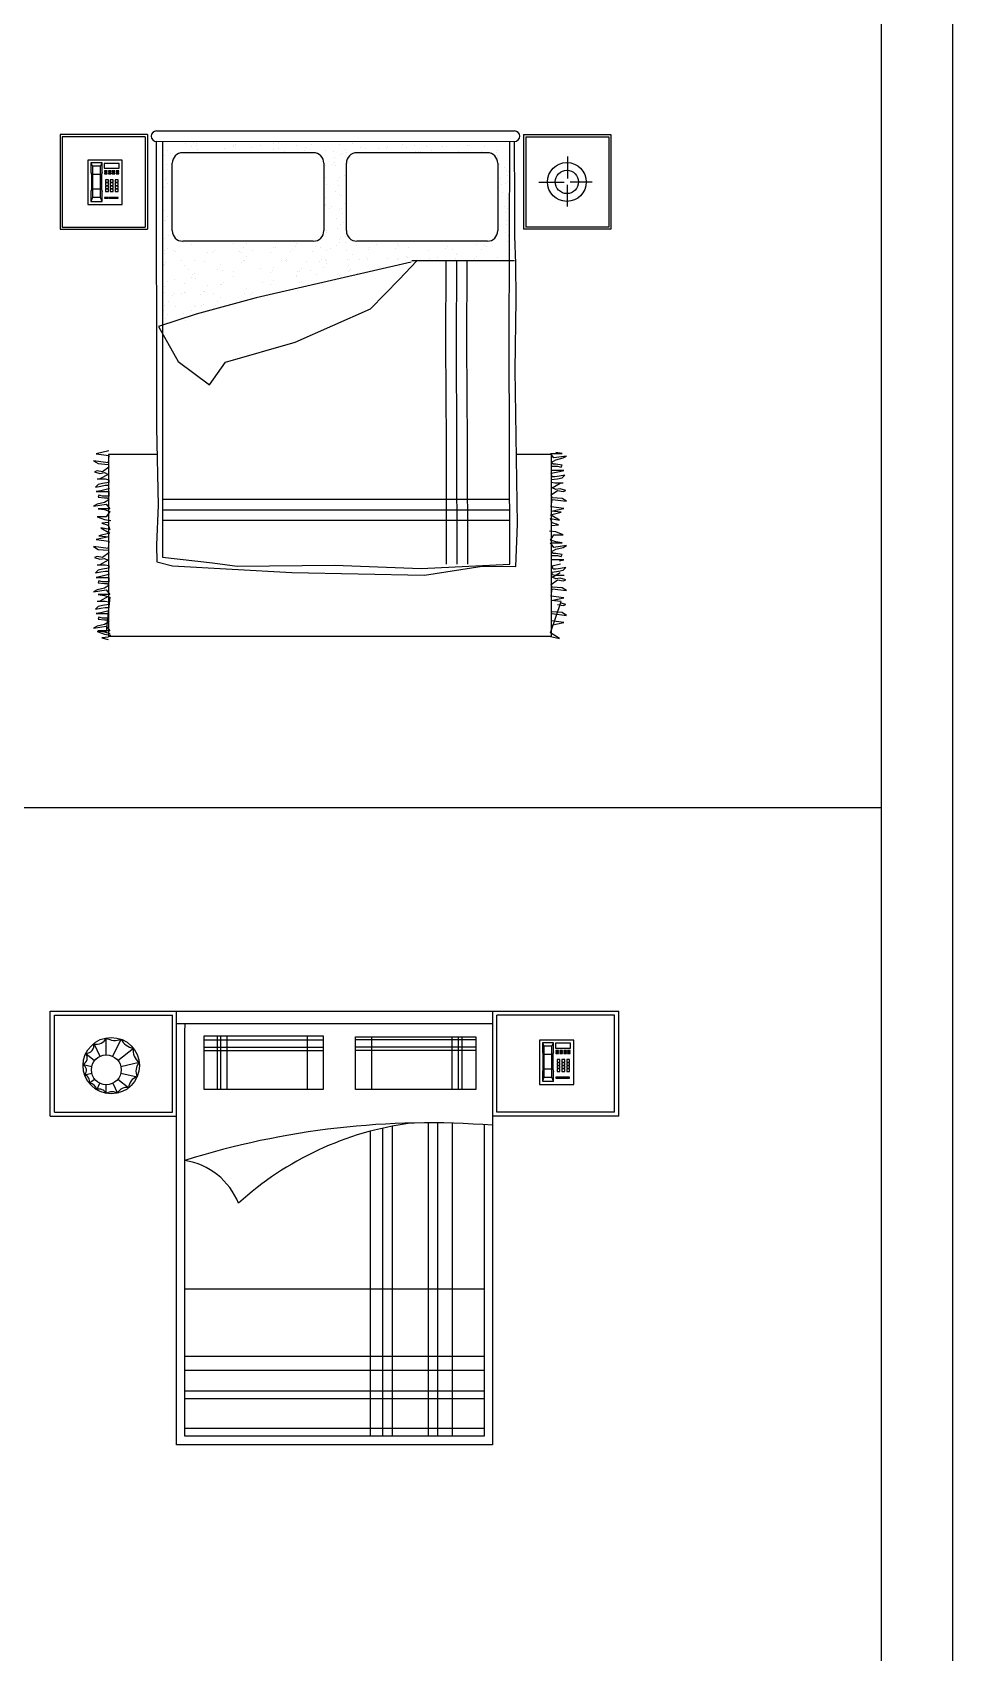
# Model space of a CAD drawing. Header units: inches. Extents: x 11.4 to 53.9, y 13.7 to 38.5.
# Drawn here: x 28.04 to 32.41, y 18.41 to 26.1 of the extents above; entities that cross this region are included whole.
import ezdxf

# ---------------------------------------------------------------- set-up
doc = ezdxf.new("R2010")
doc.units = ezdxf.units.IN
doc.header["$MEASUREMENT"] = 0
for name, color, linetype in [('02', 2, 'Continuous'), ('1', 1, 'Continuous'), ('4', 4, 'Continuous'), ('kadrbm', 4, 'Continuous')]:
    doc.layers.add(name, color=color, linetype=linetype)

# ---------------------------------------------------------------- blocks, each defined once
blk = doc.blocks.new('kadrbm')
at = {"layer": 'kadrbm', "color": 4}
blk.add_lwpolyline([(0, 0), (0, 24.7972), (21, 24.7972), (21, 0), (0, 0)], close=True, dxfattribs=at)
blk.add_lwpolyline([(20.6631, 0.3257), (20.6631, 24.4603), (0.3369, 24.4603), (0.3369, 0.3257), (20.6631, 0.3257)], dxfattribs=at)

msp = doc.modelspace()

# ---------------------------------------------------------------- linework, layer by layer
at = {"layer": '02'}
for p, q in [((29.7831, 24.9283), (29.8667, 25.0172)), ((30.3312, 25.0172), (29.8438, 25.0172)), ((30.0051, 24.6245), (30.0066, 25.0172)), ((30.0551, 24.6244), (30.0566, 25.0172)), ((30.1051, 24.6242), (30.1066, 25.0172)), ((29.8412, 25.0115), (29.1046, 24.8419)), ((29.6474, 24.7898), (29.7831, 24.9283)), ((29.1046, 24.8419), (28.8189, 24.7632)), ((29.2893, 24.631), (29.6474, 24.7898)), ((28.8189, 24.7632), (28.641, 24.7046)), ((28.641, 24.7046), (28.7339, 24.5389)), ((28.9585, 24.5351), (29.2893, 24.631)), ((30.008, 24.1498), (30.0051, 24.6245)), ((30.058, 24.15), (30.0551, 24.6244)), ((30.108, 24.1502), (30.1051, 24.6242)), ((28.7339, 24.5389), (28.8823, 24.4279)), ((28.8823, 24.4279), (28.9585, 24.5351)), ((28.4053, 24.1139), (28.3452, 24.101)), ((28.3452, 24.101), (28.4053, 24.0924)), ((28.4038, 24.0977), (28.4038, 23.2323)), ((28.6344, 24.0977), (28.4038, 24.0977)), ((30.0088, 23.5765), (30.008, 24.1498)), ((30.0588, 23.5766), (30.058, 24.15)), ((30.1088, 23.5767), (30.108, 24.1502)), ((30.5057, 24.0978), (30.3397, 24.0978)), ((30.5013, 24.1021), (30.5571, 24.1021)), ((30.5185, 24.0806), (30.5013, 24.1021)), ((30.5057, 24.0978), (30.5057, 23.2323)), ((30.5571, 24.1021), (30.5271, 24.1064)), ((28.3323, 24.0667), (28.3538, 24.0538)), ((28.401, 24.0581), (28.3323, 24.0667)), ((28.3495, 24.0195), (28.3366, 24.0152)), ((28.3753, 24.0152), (28.3495, 24.0195)), ((28.3538, 24.0538), (28.401, 24.0495)), ((28.4053, 24.0367), (28.3753, 24.0152)), ((28.4053, 24.0924), (28.401, 24.0581)), ((28.401, 24.0495), (28.4053, 24.0367)), ((30.5056, 24.0592), (30.5271, 24.0721)), ((30.5142, 24.0506), (30.5056, 24.0592)), ((30.5056, 24.042), (30.5356, 24.042)), ((30.5657, 24.0206), (30.5056, 24.0206)), ((30.5056, 24.0077), (30.5442, 24.0163)), ((30.5271, 24.0506), (30.5142, 24.0506)), ((30.5786, 24.0892), (30.5185, 24.0806)), ((30.5271, 24.0721), (30.5614, 24.0806)), ((30.5571, 24.0463), (30.5271, 24.0506)), ((30.5356, 24.042), (30.5528, 24.0377)), ((30.5442, 24.0163), (30.5657, 24.0206)), ((30.5528, 24.0377), (30.5571, 24.0463)), ((30.5614, 24.0806), (30.5786, 24.0892)), ((28.3366, 24.0152), (28.3624, 24.0067)), ((28.3538, 23.9552), (28.3409, 23.9423)), ((28.3409, 23.9423), (28.3667, 23.9466)), ((28.3495, 23.9809), (28.3881, 23.9809)), ((28.3753, 23.9595), (28.3538, 23.9552)), ((28.3624, 24.0067), (28.3838, 24.0109)), ((28.401, 24.0024), (28.3624, 23.9809)), ((28.3667, 23.9466), (28.3881, 23.9509)), ((28.4053, 23.9638), (28.3753, 23.9595)), ((28.3838, 24.0109), (28.401, 24.0024)), ((28.3881, 23.9809), (28.4053, 23.9766)), ((28.3881, 23.9509), (28.401, 23.9509)), ((28.401, 23.9509), (28.4053, 23.9338)), ((28.4053, 23.9766), (28.4053, 23.9638)), ((30.5099, 23.9906), (30.5056, 24.0077)), ((30.5056, 23.9777), (30.5356, 23.982)), ((30.5228, 23.9606), (30.5056, 23.9649)), ((30.5228, 23.9906), (30.5099, 23.9906)), ((30.5099, 23.9391), (30.5485, 23.9606)), ((30.5271, 23.9305), (30.5099, 23.9391)), ((30.5442, 23.9949), (30.5228, 23.9906)), ((30.5614, 23.9606), (30.5228, 23.9606)), ((30.5356, 23.982), (30.5571, 23.9863)), ((30.57, 23.9992), (30.5442, 23.9949)), ((30.5571, 23.9863), (30.57, 23.9992)), ((28.3667, 23.9252), (28.3452, 23.9209)), ((28.3452, 23.9209), (28.4053, 23.9209)), ((28.3838, 23.8694), (28.3495, 23.8609)), ((28.3581, 23.9037), (28.3538, 23.8952)), ((28.3538, 23.8952), (28.3838, 23.8909)), ((28.3753, 23.8995), (28.3581, 23.9037)), ((28.4053, 23.9338), (28.3667, 23.9252)), ((28.4053, 23.8995), (28.3753, 23.8995)), ((28.3838, 23.8909), (28.3967, 23.8909)), ((28.4053, 23.8823), (28.3838, 23.8694)), ((28.3967, 23.8909), (28.4053, 23.8823)), ((28.4053, 23.9209), (28.4053, 23.8995)), ((30.3084, 23.8831), (28.6602, 23.8831)), ((30.5056, 23.9048), (30.5356, 23.9263)), ((30.5099, 23.892), (30.5056, 23.9048)), ((30.5056, 23.8491), (30.5099, 23.8834)), ((30.5571, 23.8877), (30.5099, 23.892)), ((30.5099, 23.8834), (30.5786, 23.8748)), ((30.5485, 23.9348), (30.5271, 23.9305)), ((30.5356, 23.9263), (30.5614, 23.922)), ((30.5743, 23.9263), (30.5485, 23.9348)), ((30.5786, 23.8748), (30.5571, 23.8877)), ((30.5614, 23.922), (30.5743, 23.9263)), ((28.3323, 23.8523), (28.3924, 23.8609)), ((28.3495, 23.8609), (28.3323, 23.8523)), ((28.3924, 23.8008), (28.3495, 23.8008)), ((28.3495, 23.8008), (28.3838, 23.788)), ((28.4096, 23.8394), (28.3538, 23.8394)), ((28.3538, 23.8394), (28.3838, 23.8351)), ((28.3838, 23.8351), (28.4096, 23.8266)), ((28.3838, 23.788), (28.4139, 23.7837)), ((28.3924, 23.8609), (28.4096, 23.8394)), ((28.4096, 23.8266), (28.3924, 23.8008)), ((30.3084, 23.8331), (28.6602, 23.8331)), ((30.5013, 23.8105), (30.5528, 23.8233)), ((30.5442, 23.7847), (30.5013, 23.8105)), ((30.5013, 23.7933), (30.5442, 23.7847)), ((30.5099, 23.7719), (30.5013, 23.7933)), ((30.5657, 23.8405), (30.5056, 23.8491)), ((30.5056, 23.8276), (30.5657, 23.8405)), ((30.5528, 23.8233), (30.5056, 23.8276)), ((28.4096, 23.7236), (28.3581, 23.7108)), ((28.3581, 23.7108), (28.4053, 23.7065)), ((28.3667, 23.7494), (28.4096, 23.7236)), ((28.4096, 23.7408), (28.3667, 23.7494)), ((28.4038, 23.7735), (28.371, 23.7708)), ((28.371, 23.7708), (28.401, 23.7622)), ((28.401, 23.7622), (28.4096, 23.7408)), ((30.3085, 23.7831), (28.6602, 23.7831)), ((30.5271, 23.729), (30.497, 23.7333)), ((30.5013, 23.6904), (30.5185, 23.7161)), ((30.5071, 23.7606), (30.5399, 23.7633)), ((30.5399, 23.7633), (30.5099, 23.7719)), ((30.5185, 23.7161), (30.5614, 23.7161)), ((30.5614, 23.7161), (30.5271, 23.729)), ((28.3323, 23.6593), (28.3538, 23.6465)), ((28.401, 23.6507), (28.3323, 23.6593)), ((28.4053, 23.7065), (28.3452, 23.6936)), ((28.3452, 23.6936), (28.4053, 23.685)), ((28.3538, 23.6465), (28.401, 23.6422)), ((28.4053, 23.685), (28.401, 23.6507)), ((28.401, 23.6422), (28.4053, 23.6293)), ((30.5271, 23.6818), (30.5013, 23.6904)), ((30.5013, 23.6775), (30.5571, 23.6775)), ((30.5185, 23.6561), (30.5013, 23.6775)), ((30.5056, 23.6347), (30.5271, 23.6475)), ((30.5142, 23.6261), (30.5056, 23.6347)), ((30.5786, 23.6647), (30.5185, 23.6561)), ((30.5571, 23.6775), (30.5271, 23.6818)), ((30.5271, 23.6475), (30.5614, 23.6561)), ((30.5614, 23.6561), (30.5786, 23.6647)), ((28.3495, 23.6121), (28.3366, 23.6079)), ((28.3366, 23.6079), (28.3624, 23.5993)), ((28.3753, 23.6079), (28.3495, 23.6121)), ((28.3495, 23.5736), (28.3881, 23.5736)), ((28.3624, 23.5993), (28.3838, 23.6036)), ((28.401, 23.595), (28.3624, 23.5736)), ((28.4053, 23.6293), (28.3753, 23.6079)), ((28.4053, 23.5564), (28.3753, 23.5521)), ((28.3838, 23.6036), (28.401, 23.595)), ((28.3881, 23.5736), (28.4053, 23.5693)), ((28.4053, 23.5693), (28.4053, 23.5564)), ((30.5056, 23.6175), (30.5356, 23.6175)), ((30.5657, 23.5961), (30.5056, 23.5961)), ((30.5104, 23.5689), (30.549, 23.5775)), ((30.5147, 23.5517), (30.5104, 23.5689)), ((30.5271, 23.6261), (30.5142, 23.6261)), ((30.5571, 23.6218), (30.5271, 23.6261)), ((30.549, 23.556), (30.5275, 23.5517)), ((30.5356, 23.6175), (30.5528, 23.6132)), ((30.5442, 23.5918), (30.5657, 23.5961)), ((30.5748, 23.5603), (30.549, 23.556)), ((30.5528, 23.6132), (30.5571, 23.6218)), ((30.5619, 23.5475), (30.5748, 23.5603)), ((28.3538, 23.5478), (28.3409, 23.535)), ((28.3409, 23.535), (28.3667, 23.5392)), ((28.3667, 23.5178), (28.3452, 23.5135)), ((28.3452, 23.5135), (28.4053, 23.5135)), ((28.3753, 23.5521), (28.3538, 23.5478)), ((28.3581, 23.4964), (28.3538, 23.4878)), ((28.3538, 23.4878), (28.3838, 23.4835)), ((28.3753, 23.4921), (28.3581, 23.4964)), ((28.3667, 23.5392), (28.3881, 23.5435)), ((28.4053, 23.5264), (28.3667, 23.5178)), ((28.4053, 23.4921), (28.3753, 23.4921)), ((28.3838, 23.4835), (28.3967, 23.4835)), ((28.3881, 23.5435), (28.401, 23.5435)), ((28.3967, 23.4835), (28.4053, 23.4749)), ((28.401, 23.5435), (28.4053, 23.5264)), ((28.4053, 23.5135), (28.4053, 23.4921)), ((30.5056, 23.4803), (30.5356, 23.5017)), ((30.5099, 23.4674), (30.5056, 23.4803)), ((30.5099, 23.5146), (30.5485, 23.536)), ((30.5271, 23.506), (30.5099, 23.5146)), ((30.5104, 23.5389), (30.5404, 23.5432)), ((30.5104, 23.526), (30.5104, 23.5389)), ((30.5275, 23.5217), (30.5104, 23.526)), ((30.5275, 23.5517), (30.5147, 23.5517)), ((30.5485, 23.5103), (30.5271, 23.506)), ((30.5662, 23.5217), (30.5275, 23.5217)), ((30.5356, 23.5017), (30.5614, 23.4974)), ((30.5404, 23.5432), (30.5619, 23.5475)), ((30.5743, 23.5017), (30.5485, 23.5103)), ((30.5614, 23.4974), (30.5743, 23.5017)), ((28.3323, 23.4449), (28.3924, 23.4535)), ((28.3495, 23.4535), (28.3323, 23.4449)), ((28.3838, 23.4621), (28.3495, 23.4535)), ((28.3495, 23.401), (28.3881, 23.401)), ((28.3538, 23.432), (28.3838, 23.4278)), ((28.4096, 23.432), (28.3538, 23.432)), ((28.401, 23.4225), (28.3624, 23.401)), ((28.4053, 23.4749), (28.3838, 23.4621)), ((28.3838, 23.4278), (28.4096, 23.4192)), ((28.3881, 23.401), (28.4053, 23.3967)), ((28.3924, 23.4535), (28.4096, 23.432)), ((28.4096, 23.4192), (28.3924, 23.2568)), ((30.5056, 23.4245), (30.5099, 23.4589)), ((30.5657, 23.416), (30.5056, 23.4245)), ((30.5056, 23.4031), (30.5657, 23.416)), ((30.5528, 23.3988), (30.5056, 23.4031)), ((30.5571, 23.4631), (30.5099, 23.4674)), ((30.5099, 23.4589), (30.5786, 23.4503)), ((30.5786, 23.4503), (30.5571, 23.4631)), ((28.3538, 23.3753), (28.3409, 23.3624)), ((28.3409, 23.3624), (28.3667, 23.3667)), ((28.3667, 23.3453), (28.3452, 23.341)), ((28.3452, 23.341), (28.4053, 23.341)), ((28.3753, 23.3796), (28.3538, 23.3753)), ((28.3581, 23.3238), (28.3538, 23.3153)), ((28.3753, 23.3196), (28.3581, 23.3238)), ((28.3667, 23.3667), (28.3881, 23.371)), ((28.4053, 23.3539), (28.3667, 23.3453)), ((28.4053, 23.3839), (28.3753, 23.3796)), ((28.3881, 23.371), (28.401, 23.371)), ((30.5013, 23.2493), (30.5528, 23.3988)), ((30.5571, 23.3458), (30.5099, 23.3501)), ((30.5099, 23.3415), (30.5786, 23.3329)), ((30.5356, 23.3844), (30.5614, 23.3801)), ((30.5743, 23.3844), (30.5485, 23.393)), ((30.5786, 23.3329), (30.5571, 23.3458)), ((30.5614, 23.3801), (30.5743, 23.3844)), ((28.3323, 23.2724), (28.3924, 23.281)), ((28.3495, 23.281), (28.3323, 23.2724)), ((28.3838, 23.2895), (28.3495, 23.281)), ((28.3924, 23.2568), (28.3495, 23.2568)), ((28.3495, 23.2568), (28.3838, 23.2439)), ((28.3538, 23.3153), (28.3838, 23.311)), ((28.3538, 23.2595), (28.3838, 23.2552)), ((28.4096, 23.2595), (28.3538, 23.2595)), ((28.4053, 23.3196), (28.3753, 23.3196)), ((28.3838, 23.311), (28.3967, 23.311)), ((28.4053, 23.3024), (28.3838, 23.2895)), ((28.3838, 23.2552), (28.4096, 23.2467)), ((28.3924, 23.281), (28.4096, 23.2595)), ((28.3967, 23.311), (28.4053, 23.3024)), ((30.5442, 23.2235), (30.5013, 23.2493)), ((30.5657, 23.2986), (30.5056, 23.3072)), ((30.5056, 23.2858), (30.5657, 23.2986)), ((28.4038, 23.2294), (28.371, 23.2268)), ((28.371, 23.2268), (28.401, 23.2182)), ((28.3838, 23.2439), (28.4139, 23.2396)), ((30.5057, 23.2323), (28.4038, 23.2323)), ((30.5013, 23.2321), (30.5442, 23.2235)), ((28.1465, 21.4329), (28.7065, 21.4329)), ((28.1465, 20.9729), (28.1465, 21.4329)), ((28.7065, 20.9729), (28.7065, 21.4329)), ((30.2465, 20.9729), (30.2465, 21.4329)), ((30.8065, 21.4329), (30.2465, 21.4329)), ((30.8065, 20.9729), (30.8065, 21.4329)), ((28.3929, 21.2449), (28.3929, 21.3255)), ((30.2265, 21.3929), (28.7265, 21.3929)), ((28.7665, 21.3529), (28.7674, 21.3929)), ((28.7665, 19.4329), (28.7665, 21.3529)), ((28.8571, 21.0802), (28.8571, 21.3354)), ((28.8571, 21.3354), (29.4227, 21.3354)), ((28.9204, 21.0802), (28.9204, 21.3354)), ((28.9374, 21.0802), (28.9374, 21.3354)), ((28.9671, 21.0802), (28.9671, 21.3354)), ((29.3487, 21.0802), (29.3487, 21.3354)), ((29.4227, 21.3354), (29.4227, 21.0802)), ((29.5757, 21.0802), (29.5757, 21.3308)), ((29.5757, 21.3308), (30.1473, 21.3308)), ((29.6539, 21.0802), (29.6539, 21.3308)), ((30.0355, 21.0802), (30.0355, 21.3308)), ((30.0652, 21.0802), (30.0652, 21.3308)), ((30.0821, 21.0802), (30.0821, 21.3308)), ((30.1473, 21.3308), (30.1473, 21.0802)), ((28.2957, 21.2515), (28.3375, 21.2182)), ((28.333, 21.2984), (28.3621, 21.2379)), ((28.4237, 21.2379), (28.4629, 21.3193)), ((28.4483, 21.2182), (28.5216, 21.2767)), ((28.8571, 21.3159), (29.4227, 21.3159)), ((28.8571, 21.2819), (29.4227, 21.2819)), ((28.8571, 21.2649), (29.4227, 21.2649)), ((30.1454, 21.3159), (29.5799, 21.3159)), ((30.1454, 21.2819), (29.5799, 21.2819)), ((30.1454, 21.2649), (29.5799, 21.2649)), ((30.6124, 21.3151), (30.4494, 21.3151)), ((30.4494, 21.3151), (30.4494, 21.1043)), ((30.4633, 21.3025), (30.4706, 21.2869)), ((30.517, 21.3025), (30.4633, 21.3025)), ((30.4633, 21.3025), (30.4633, 21.2591)), ((30.4633, 21.2591), (30.4657, 21.2479)), ((30.4657, 21.2479), (30.4657, 21.1757)), ((30.509, 21.2869), (30.4706, 21.2869)), ((30.4706, 21.2869), (30.4706, 21.1387)), ((30.509, 21.2469), (30.4706, 21.2469)), ((30.509, 21.2869), (30.517, 21.3025)), ((30.509, 21.1387), (30.509, 21.2869)), ((30.517, 21.2591), (30.5138, 21.2479)), ((30.5138, 21.2479), (30.5138, 21.1769)), ((30.517, 21.2591), (30.517, 21.3028)), ((30.5973, 21.2997), (30.5262, 21.2997)), ((30.5262, 21.2997), (30.5262, 21.2772)), ((30.5262, 21.2772), (30.5973, 21.2772)), ((30.5406, 21.2652), (30.5279, 21.2652)), ((30.5279, 21.2652), (30.5279, 21.261)), ((30.5279, 21.261), (30.5406, 21.261)), ((30.5406, 21.2554), (30.5279, 21.2554)), ((30.5279, 21.2554), (30.5279, 21.2511)), ((30.5279, 21.2511), (30.5406, 21.2511)), ((30.5406, 21.261), (30.5406, 21.2652)), ((30.5406, 21.2511), (30.5406, 21.2554)), ((30.559, 21.2652), (30.5463, 21.2652)), ((30.5463, 21.2652), (30.5463, 21.261)), ((30.5463, 21.261), (30.559, 21.261)), ((30.559, 21.2554), (30.5463, 21.2554)), ((30.5463, 21.2554), (30.5463, 21.2511)), ((30.5463, 21.2511), (30.559, 21.2511)), ((30.559, 21.261), (30.559, 21.2652)), ((30.559, 21.2511), (30.559, 21.2554)), ((30.5774, 21.2652), (30.5647, 21.2652)), ((30.5647, 21.2652), (30.5647, 21.261)), ((30.5647, 21.261), (30.5774, 21.261)), ((30.5774, 21.2554), (30.5647, 21.2554)), ((30.5647, 21.2554), (30.5647, 21.2511)), ((30.5647, 21.2511), (30.5774, 21.2511)), ((30.5774, 21.261), (30.5774, 21.2652)), ((30.5774, 21.2511), (30.5774, 21.2554)), ((30.5958, 21.2652), (30.5831, 21.2652)), ((30.5831, 21.2652), (30.5831, 21.261)), ((30.5831, 21.261), (30.5958, 21.261)), ((30.5958, 21.2554), (30.5831, 21.2554)), ((30.5831, 21.2554), (30.5831, 21.2511)), ((30.5831, 21.2511), (30.5958, 21.2511)), ((30.5958, 21.261), (30.5958, 21.2652)), ((30.5958, 21.2511), (30.5958, 21.2554)), ((30.5973, 21.2772), (30.5973, 21.2997)), ((30.6124, 21.1043), (30.6124, 21.3151)), ((28.2827, 21.1992), (28.3238, 21.1898)), ((28.462, 21.1898), (28.5495, 21.2098)), ((30.4657, 21.1757), (30.4633, 21.166)), ((30.4706, 21.1791), (30.509, 21.1791)), ((30.5138, 21.1769), (30.517, 21.166)), ((30.5467, 21.2224), (30.5329, 21.2224)), ((30.5329, 21.2224), (30.5329, 21.2107)), ((30.5329, 21.2107), (30.5467, 21.2107)), ((30.5467, 21.2075), (30.5329, 21.2075)), ((30.5329, 21.2075), (30.5329, 21.1959)), ((30.5329, 21.1959), (30.5467, 21.1959)), ((30.5467, 21.1927), (30.5329, 21.1927)), ((30.5329, 21.1927), (30.5329, 21.1811)), ((30.5329, 21.1811), (30.5467, 21.1811)), ((30.5467, 21.1779), (30.5329, 21.1779)), ((30.5329, 21.1779), (30.5329, 21.1662)), ((30.5467, 21.2107), (30.5467, 21.2224)), ((30.5467, 21.1959), (30.5467, 21.2075)), ((30.5467, 21.1811), (30.5467, 21.1927)), ((30.5467, 21.1662), (30.5467, 21.1779)), ((30.5693, 21.2224), (30.5555, 21.2224)), ((30.5555, 21.2224), (30.5555, 21.2107)), ((30.5555, 21.2107), (30.5693, 21.2107)), ((30.5693, 21.2075), (30.5555, 21.2075)), ((30.5555, 21.2075), (30.5555, 21.1959)), ((30.5555, 21.1959), (30.5693, 21.1959)), ((30.5693, 21.1927), (30.5555, 21.1927)), ((30.5555, 21.1927), (30.5555, 21.1811)), ((30.5555, 21.1811), (30.5693, 21.1811)), ((30.5693, 21.1779), (30.5555, 21.1779)), ((30.5555, 21.1779), (30.5555, 21.1662)), ((30.5693, 21.2107), (30.5693, 21.2224)), ((30.5693, 21.1959), (30.5693, 21.2075)), ((30.5693, 21.1811), (30.5693, 21.1927)), ((30.5693, 21.1662), (30.5693, 21.1779)), ((30.5926, 21.2224), (30.5788, 21.2224)), ((30.5788, 21.2224), (30.5788, 21.2107)), ((30.5788, 21.2107), (30.5926, 21.2107)), ((30.5926, 21.2075), (30.5788, 21.2075)), ((30.5788, 21.2075), (30.5788, 21.1959)), ((30.5788, 21.1959), (30.5926, 21.1959)), ((30.5926, 21.1927), (30.5788, 21.1927)), ((30.5788, 21.1927), (30.5788, 21.1811)), ((30.5788, 21.1811), (30.5926, 21.1811)), ((30.5926, 21.1779), (30.5788, 21.1779)), ((30.5788, 21.1779), (30.5788, 21.1662)), ((30.5926, 21.2107), (30.5926, 21.2224)), ((30.5926, 21.1959), (30.5926, 21.2075)), ((30.5926, 21.1811), (30.5926, 21.1927)), ((30.5926, 21.1662), (30.5926, 21.1779)), ((28.2898, 21.1505), (28.3238, 21.1583)), ((28.3123, 21.1097), (28.3375, 21.1298)), ((28.3472, 21.0792), (28.3621, 21.1102)), ((28.3929, 21.0619), (28.3929, 21.1031)), ((28.4237, 21.1102), (28.4463, 21.0632)), ((28.4483, 21.1298), (28.4997, 21.0888)), ((28.462, 21.1583), (28.5394, 21.1406)), ((30.4494, 21.1043), (30.6124, 21.1043)), ((30.4633, 21.166), (30.4633, 21.1194)), ((30.4706, 21.1387), (30.4633, 21.1194)), ((30.4633, 21.1194), (30.517, 21.1194)), ((30.4706, 21.1387), (30.509, 21.1387)), ((30.517, 21.1194), (30.509, 21.1387)), ((30.517, 21.1188), (30.517, 21.166)), ((30.5474, 21.1387), (30.5276, 21.1387)), ((30.5276, 21.1387), (30.5276, 21.1347)), ((30.5276, 21.1347), (30.5474, 21.1347)), ((30.5329, 21.1662), (30.5467, 21.1662)), ((30.5474, 21.1347), (30.5474, 21.1387)), ((30.5925, 21.1387), (30.5501, 21.1387)), ((30.5501, 21.1387), (30.5501, 21.1347)), ((30.5501, 21.1347), (30.5925, 21.1347)), ((30.5555, 21.1662), (30.5693, 21.1662)), ((30.57, 21.1347), (30.57, 21.1387)), ((30.5788, 21.1662), (30.5926, 21.1662)), ((30.5925, 21.1347), (30.5925, 21.1387)), ((29.4227, 21.0802), (28.8571, 21.0802)), ((30.1473, 21.0802), (29.5757, 21.0802)), ((28.1465, 20.9729), (28.7065, 20.9729)), ((30.8065, 20.9729), (30.2465, 20.9729)), ((29.6477, 19.4329), (29.6477, 20.8824)), ((29.7063, 19.4329), (29.7063, 20.8968)), ((29.7516, 19.4329), (29.7516, 20.9062)), ((29.9224, 19.4329), (29.9224, 20.9218)), ((29.9678, 19.4329), (29.9678, 20.9216)), ((30.0361, 19.4329), (30.0361, 20.9203)), ((30.1865, 20.9131), (30.1865, 19.4329)), ((28.7665, 20.1329), (30.1865, 20.1329)), ((28.7665, 19.8132), (30.1865, 19.8132)), ((28.7665, 19.7464), (30.1904, 19.7464)), ((28.7665, 19.649), (30.1865, 19.649)), ((28.7665, 19.6127), (30.1865, 19.6127)), ((28.7665, 19.4712), (30.1865, 19.4712)), ((30.1865, 19.4329), (28.7665, 19.4329))]:
    msp.add_line(p, q, dxfattribs=at)
for centre, radius in [((28.4165, 21.1937), 0.1339), ((28.3929, 21.174), 0.0709)]:
    msp.add_circle(centre, radius, dxfattribs=at)
for centre, radius, start, end in [((28.3486, 21.3437), 0.0479, 251.05863, 337.69107), ((28.4336, 21.3873), 0.074, 236.61917, 293.29053), ((28.2671, 21.2309), 0.0353, 296.30683, 35.79014), ((28.2957, 21.2898), 0.0383, 270.0766, 12.94094), ((28.5351, 21.357), 0.0814, 207.54141, 260.49248), ((28.5842, 21.2635), 0.064, 168.07528, 237.09324), ((28.2672, 21.1721), 0.0313, 316.37346, 60.12563), ((28.5988, 21.1673), 0.0651, 139.26697, 204.23395), ((28.2804, 21.1187), 0.0331, 344.23664, 73.45198), ((28.3134, 21.0758), 0.034, 5.73187, 91.94852), ((28.5527, 21.0893), 0.053, 104.52685, 180.51904), ((28.3607, 21.0459), 0.0359, 26.52421, 112.13752), ((28.4207, 21.0146), 0.0549, 62.26126, 120.41761), ((28.4896, 21.0414), 0.0485, 77.96142, 153.30676), ((29.9272, 17.0641), 3.8577, 85.54976, 107.50983), ((30.0357, 19.4269), 1.5064, 97.63728, 132.34537), ((28.7145, 20.4166), 0.3305, 21.9638, 80.949)]:
    msp.add_arc(centre, radius, start, end, dxfattribs=at)
at = {"layer": '1'}
for p, q in [((30.1191, 25.6344), (30.1191, 25.6344)), ((28.1838, 25.607), (28.1838, 25.177)), ((28.578, 25.607), (28.1838, 25.607)), ((28.578, 25.607), (28.578, 25.177)), ((28.6593, 25.5825), (28.6603, 23.6099)), ((28.7713, 25.5743), (28.7713, 25.5743)), ((28.7955, 25.5604), (28.7955, 25.5604)), ((28.8089, 25.5815), (28.8089, 25.5815)), ((28.8196, 25.5655), (28.8196, 25.5655)), ((28.821, 25.5737), (28.821, 25.5737)), ((28.9972, 25.5612), (28.9972, 25.5612)), ((28.9976, 25.5653), (28.9976, 25.5653)), ((29.0057, 25.5704), (29.0057, 25.5704)), ((29.0821, 25.5573), (29.0821, 25.5573)), ((29.1266, 25.5657), (29.1266, 25.5657)), ((29.1891, 25.5724), (29.1891, 25.5724)), ((29.2089, 25.5774), (29.2089, 25.5774)), ((29.2966, 25.5662), (29.2966, 25.5662)), ((29.341, 25.5568), (29.341, 25.5568)), ((29.3667, 25.568), (29.3667, 25.568)), ((29.4987, 25.5711), (29.4987, 25.5711)), ((29.5607, 25.5739), (29.5607, 25.5739)), ((29.7289, 25.5605), (29.7289, 25.5605)), ((29.7977, 25.5721), (29.7977, 25.5721)), ((29.8174, 25.556), (29.8174, 25.556)), ((29.8578, 25.5647), (29.8578, 25.5647)), ((29.9137, 25.5591), (29.9137, 25.5591)), ((29.9881, 25.5588), (29.9881, 25.5588)), ((30.0101, 25.5623), (30.0101, 25.5623)), ((30.1064, 25.5654), (30.1064, 25.5654)), ((30.1168, 25.5642), (30.1168, 25.5642)), ((30.1871, 25.5586), (30.1871, 25.5586)), ((30.3051, 24.6244), (30.3088, 25.5804)), ((30.3843, 25.607), (30.3843, 25.177)), ((30.3843, 25.607), (30.7786, 25.607)), ((30.7786, 25.607), (30.7786, 25.177)), ((28.4688, 25.4951), (28.3058, 25.4951)), ((28.3058, 25.4951), (28.3058, 25.2843)), ((28.3197, 25.4825), (28.3197, 25.4391)), ((28.3734, 25.4825), (28.3197, 25.4825)), ((28.3197, 25.4825), (28.327, 25.4669)), ((28.3655, 25.4669), (28.3734, 25.4825)), ((28.3734, 25.4391), (28.3734, 25.4828)), ((28.3827, 25.4796), (28.3827, 25.4571)), ((28.4537, 25.4796), (28.3827, 25.4796)), ((28.4537, 25.4571), (28.4537, 25.4796)), ((28.4688, 25.2843), (28.4688, 25.4951)), ((28.6613, 25.5182), (28.6613, 25.5182)), ((28.6703, 25.52), (28.6703, 25.52)), ((28.6837, 25.5411), (28.6837, 25.5411)), ((28.6976, 25.5276), (28.6976, 25.5276)), ((28.701, 25.5015), (28.701, 25.5015)), ((28.7058, 25.1606), (28.7058, 25.4806)), ((29.3758, 25.5306), (28.7558, 25.5306)), ((28.8244, 25.5476), (28.8244, 25.5476)), ((28.9532, 25.5531), (28.9532, 25.5531)), ((29.0467, 25.5308), (29.0467, 25.5308)), ((29.0855, 25.5313), (29.0855, 25.5313)), ((29.143, 25.5339), (29.143, 25.5339)), ((29.1848, 25.547), (29.1848, 25.547)), ((29.2123, 25.5514), (29.2123, 25.5514)), ((29.2393, 25.5371), (29.2393, 25.5371)), ((29.3357, 25.5402), (29.3357, 25.5402)), ((29.3735, 25.5307), (29.3735, 25.5307)), ((29.4258, 25.4806), (29.4258, 25.1606)), ((29.432, 25.5434), (29.432, 25.5434)), ((29.4734, 25.535), (29.4734, 25.535)), ((29.4768, 25.509), (29.4768, 25.509)), ((29.4783, 25.4831), (29.4783, 25.4831)), ((29.5045, 25.5202), (29.5045, 25.5202)), ((29.5129, 25.5294), (29.5129, 25.5294)), ((29.5284, 25.5465), (29.5284, 25.5465)), ((29.5326, 25.1606), (29.5326, 25.4806)), ((29.5339, 25.5317), (29.5339, 25.5317)), ((30.2026, 25.5306), (29.5826, 25.5306)), ((29.6002, 25.5551), (29.6002, 25.5551)), ((29.6247, 25.5497), (29.6247, 25.5497)), ((29.6725, 25.5317), (29.6725, 25.5317)), ((29.6859, 25.5528), (29.6859, 25.5528)), ((29.6963, 25.5314), (29.6963, 25.5314)), ((29.7211, 25.5528), (29.7211, 25.5528)), ((29.8613, 25.5387), (29.8613, 25.5387)), ((29.8746, 25.5365), (29.8746, 25.5365)), ((29.8824, 25.5363), (29.8824, 25.5363)), ((29.938, 25.5414), (29.938, 25.5414)), ((30.0658, 25.5382), (30.0658, 25.5382)), ((30.1736, 25.5375), (30.1736, 25.5375)), ((30.2435, 25.5339), (30.2435, 25.5339)), ((30.249, 25.5083), (30.249, 25.5083)), ((30.2505, 25.502), (30.2505, 25.502)), ((30.2519, 25.5431), (30.2519, 25.5431)), ((30.2526, 25.5164), (30.2526, 25.5164)), ((30.2526, 25.4806), (30.2526, 25.1606)), ((30.583, 25.5134), (30.583, 25.4083)), ((28.3197, 25.4391), (28.3222, 25.4279)), ((28.3222, 25.4279), (28.3222, 25.3557)), ((28.327, 25.4669), (28.327, 25.3187)), ((28.3655, 25.4669), (28.327, 25.4669)), ((28.3655, 25.4269), (28.327, 25.4269)), ((28.3655, 25.3187), (28.3655, 25.4669)), ((28.3734, 25.4391), (28.3702, 25.4279)), ((28.3702, 25.4279), (28.3702, 25.3569)), ((28.3827, 25.4571), (28.4537, 25.4571)), ((28.3844, 25.4452), (28.3844, 25.441)), ((28.3971, 25.4452), (28.3844, 25.4452)), ((28.3844, 25.441), (28.3971, 25.441)), ((28.3844, 25.4354), (28.3844, 25.4311)), ((28.3971, 25.4354), (28.3844, 25.4354)), ((28.3844, 25.4311), (28.3971, 25.4311)), ((28.3893, 25.4023), (28.3893, 25.3907)), ((28.4031, 25.4023), (28.3893, 25.4023)), ((28.3971, 25.441), (28.3971, 25.4452)), ((28.3971, 25.4311), (28.3971, 25.4354)), ((28.4027, 25.4452), (28.4027, 25.441)), ((28.4155, 25.4452), (28.4027, 25.4452)), ((28.4027, 25.441), (28.4155, 25.441)), ((28.4027, 25.4354), (28.4027, 25.4311)), ((28.4155, 25.4354), (28.4027, 25.4354)), ((28.4027, 25.4311), (28.4155, 25.4311)), ((28.4031, 25.3907), (28.4031, 25.4023)), ((28.4119, 25.4023), (28.4119, 25.3907)), ((28.4257, 25.4023), (28.4119, 25.4023)), ((28.4155, 25.441), (28.4155, 25.4452)), ((28.4155, 25.4311), (28.4155, 25.4354)), ((28.4211, 25.4452), (28.4211, 25.441)), ((28.4338, 25.4452), (28.4211, 25.4452)), ((28.4211, 25.441), (28.4338, 25.441)), ((28.4211, 25.4354), (28.4211, 25.4311)), ((28.4338, 25.4354), (28.4211, 25.4354)), ((28.4211, 25.4311), (28.4338, 25.4311)), ((28.4257, 25.3907), (28.4257, 25.4023)), ((28.4338, 25.441), (28.4338, 25.4452)), ((28.4338, 25.4311), (28.4338, 25.4354)), ((28.4352, 25.4023), (28.4352, 25.3907)), ((28.449, 25.4023), (28.4352, 25.4023)), ((28.4395, 25.4452), (28.4395, 25.441)), ((28.4522, 25.4452), (28.4395, 25.4452)), ((28.4395, 25.441), (28.4522, 25.441)), ((28.4395, 25.4354), (28.4395, 25.4311)), ((28.4522, 25.4354), (28.4395, 25.4354)), ((28.4395, 25.4311), (28.4522, 25.4311)), ((28.449, 25.3907), (28.449, 25.4023)), ((28.4522, 25.441), (28.4522, 25.4452)), ((28.4522, 25.4311), (28.4522, 25.4354)), ((28.6632, 25.4564), (28.6632, 25.4564)), ((28.6716, 25.4041), (28.6716, 25.4041)), ((28.6801, 25.4748), (28.6801, 25.4748)), ((28.6801, 25.4133), (28.6801, 25.4133)), ((28.6854, 25.449), (28.6854, 25.449)), ((29.4337, 25.4125), (29.4337, 25.4125)), ((29.4355, 25.472), (29.4355, 25.472)), ((29.4646, 25.4767), (29.4646, 25.4767)), ((29.4821, 25.4683), (29.4821, 25.4683)), ((29.499, 25.4154), (29.499, 25.4154)), ((29.5246, 25.4228), (29.5246, 25.4228)), ((29.53, 25.4157), (29.53, 25.4157)), ((30.2579, 25.4757), (30.2579, 25.4757)), ((30.2669, 25.4078), (30.2669, 25.4078)), ((30.2857, 25.4626), (30.2857, 25.4626)), ((30.2953, 25.448), (30.2953, 25.448)), ((30.2991, 25.4222), (30.2991, 25.4222)), ((30.3008, 25.4409), (30.3008, 25.4409)), ((28.3222, 25.3557), (28.3197, 25.346)), ((28.3197, 25.346), (28.3197, 25.2994)), ((28.327, 25.359), (28.3655, 25.359)), ((28.3702, 25.3569), (28.3734, 25.346)), ((28.3734, 25.2988), (28.3734, 25.346)), ((28.3893, 25.3907), (28.4031, 25.3907)), ((28.3893, 25.3875), (28.3893, 25.3759)), ((28.4031, 25.3875), (28.3893, 25.3875)), ((28.3893, 25.3759), (28.4031, 25.3759)), ((28.3893, 25.3727), (28.3893, 25.3611)), ((28.4031, 25.3727), (28.3893, 25.3727)), ((28.3893, 25.3611), (28.4031, 25.3611)), ((28.3893, 25.3579), (28.3893, 25.3462)), ((28.4031, 25.3579), (28.3893, 25.3579)), ((28.3893, 25.3462), (28.4031, 25.3462)), ((28.4031, 25.3759), (28.4031, 25.3875)), ((28.4031, 25.3611), (28.4031, 25.3727)), ((28.4031, 25.3462), (28.4031, 25.3579)), ((28.4119, 25.3907), (28.4257, 25.3907)), ((28.4119, 25.3875), (28.4119, 25.3759)), ((28.4257, 25.3875), (28.4119, 25.3875)), ((28.4119, 25.3759), (28.4257, 25.3759)), ((28.4119, 25.3727), (28.4119, 25.3611)), ((28.4257, 25.3727), (28.4119, 25.3727)), ((28.4119, 25.3611), (28.4257, 25.3611)), ((28.4119, 25.3579), (28.4119, 25.3462)), ((28.4257, 25.3579), (28.4119, 25.3579)), ((28.4119, 25.3462), (28.4257, 25.3462)), ((28.4257, 25.3759), (28.4257, 25.3875)), ((28.4257, 25.3611), (28.4257, 25.3727)), ((28.4257, 25.3462), (28.4257, 25.3579)), ((28.4352, 25.3907), (28.449, 25.3907)), ((28.4352, 25.3875), (28.4352, 25.3759)), ((28.449, 25.3875), (28.4352, 25.3875)), ((28.4352, 25.3759), (28.449, 25.3759)), ((28.4352, 25.3727), (28.4352, 25.3611)), ((28.449, 25.3727), (28.4352, 25.3727)), ((28.4352, 25.3611), (28.449, 25.3611)), ((28.4352, 25.3579), (28.4352, 25.3462)), ((28.449, 25.3579), (28.4352, 25.3579)), ((28.4352, 25.3462), (28.449, 25.3462)), ((28.449, 25.3759), (28.449, 25.3875)), ((28.449, 25.3611), (28.449, 25.3727)), ((28.449, 25.3462), (28.449, 25.3579)), ((28.663, 25.3873), (28.663, 25.3873)), ((28.6706, 25.3643), (28.6706, 25.3643)), ((28.684, 25.3854), (28.684, 25.3854)), ((29.4372, 25.3799), (29.4372, 25.3799)), ((29.4832, 25.348), (29.4832, 25.348)), ((29.4911, 25.4004), (29.4911, 25.4004)), ((29.4945, 25.3744), (29.4945, 25.3744)), ((29.4999, 25.3337), (29.4999, 25.3337)), ((29.5085, 25.3264), (29.5085, 25.3264)), ((30.2539, 25.3732), (30.2539, 25.3732)), ((30.2703, 25.3818), (30.2703, 25.3818)), ((30.2756, 25.3412), (30.2756, 25.3412)), ((30.2874, 25.3836), (30.2874, 25.3836)), ((30.2958, 25.3928), (30.2958, 25.3928)), ((30.4463, 25.3908), (30.5663, 25.3908)), ((30.583, 25.2757), (30.583, 25.3788)), ((30.6998, 25.3908), (30.5958, 25.3908)), ((28.3058, 25.2843), (28.4688, 25.2843)), ((28.327, 25.3187), (28.3197, 25.2994)), ((28.3197, 25.2994), (28.3734, 25.2994)), ((28.3655, 25.3187), (28.327, 25.3187)), ((28.3734, 25.2994), (28.3655, 25.3187)), ((28.384, 25.3187), (28.384, 25.3147)), ((28.4039, 25.3187), (28.384, 25.3187)), ((28.384, 25.3147), (28.4039, 25.3147)), ((28.4039, 25.3147), (28.4039, 25.3187)), ((28.4065, 25.3187), (28.4065, 25.3147)), ((28.4489, 25.3187), (28.4065, 25.3187)), ((28.4065, 25.3147), (28.4489, 25.3147)), ((28.4264, 25.3147), (28.4264, 25.3187)), ((28.4489, 25.3147), (28.4489, 25.3187)), ((28.6624, 25.2594), (28.6624, 25.2594)), ((28.6646, 25.2564), (28.6646, 25.2564)), ((29.4331, 25.2846), (29.4331, 25.2846)), ((29.4354, 25.2816), (29.4354, 25.2816)), ((29.4358, 25.3163), (29.4358, 25.3163)), ((29.4545, 25.2674), (29.4545, 25.2674)), ((29.4629, 25.2767), (29.4629, 25.2767)), ((29.4992, 25.2597), (29.4992, 25.2597)), ((29.5088, 25.2658), (29.5088, 25.2658)), ((29.5294, 25.2878), (29.5294, 25.2878)), ((30.2846, 25.2732), (30.2846, 25.2732)), ((30.2994, 25.2665), (30.2994, 25.2665)), ((30.3002, 25.313), (30.3002, 25.313)), ((28.1838, 25.177), (28.578, 25.177)), ((28.6709, 25.2086), (28.6709, 25.2086)), ((28.6756, 25.2103), (28.6756, 25.2103)), ((28.6843, 25.2297), (28.6843, 25.2297)), ((29.4848, 25.2172), (29.4848, 25.2172)), ((29.5068, 25.1878), (29.5068, 25.1878)), ((29.5122, 25.2398), (29.5122, 25.2398)), ((29.5176, 25.1991), (29.5176, 25.1991)), ((30.2556, 25.2424), (30.2556, 25.2424)), ((30.288, 25.2472), (30.288, 25.2472)), ((30.2914, 25.1898), (30.2914, 25.1898)), ((30.2934, 25.2066), (30.2934, 25.2066)), ((30.305, 25.1779), (30.305, 25.1779)), ((30.7786, 25.177), (30.3843, 25.177)), ((28.6672, 25.1244), (28.6672, 25.1244)), ((28.6859, 25.1376), (28.6859, 25.1376)), ((29.3758, 25.1106), (28.7558, 25.1106)), ((28.7594, 25.1035), (28.7594, 25.1035)), ((28.9984, 25.0982), (28.9984, 25.0982)), ((29.0605, 25.1009), (29.0605, 25.1009)), ((29.1289, 25.1103), (29.1289, 25.1103)), ((29.2975, 25.0991), (29.2975, 25.0991)), ((29.4227, 25.1395), (29.4227, 25.1395)), ((29.4361, 25.1606), (29.4361, 25.1606)), ((29.438, 25.1496), (29.438, 25.1496)), ((29.4899, 25.1694), (29.4899, 25.1694)), ((29.4984, 25.1171), (29.4984, 25.1171)), ((29.4995, 25.104), (29.4995, 25.104)), ((29.5068, 25.1263), (29.5068, 25.1263)), ((29.5265, 25.1312), (29.5265, 25.1312)), ((29.5299, 25.1052), (29.5299, 25.1052)), ((30.2026, 25.1106), (29.5826, 25.1106)), ((29.6769, 25.0956), (29.6769, 25.0956)), ((29.7732, 25.0987), (29.7732, 25.0987)), ((29.9178, 25.1089), (29.9178, 25.1089)), ((30.0006, 25.1098), (30.0006, 25.1098)), ((30.1492, 25.0961), (30.1492, 25.0961)), ((30.2862, 25.1512), (30.2862, 25.1512)), ((30.2997, 25.1108), (30.2997, 25.1108)), ((30.3023, 25.1387), (30.3023, 25.1387)), ((30.3057, 25.1126), (30.3057, 25.1126)), ((28.6712, 25.0687), (28.6712, 25.0687)), ((28.6712, 25.0529), (28.6712, 25.0529)), ((28.6846, 25.074), (28.6846, 25.074)), ((28.7135, 25.0641), (28.7135, 25.0641)), ((28.7195, 25.06), (28.7195, 25.06)), ((28.748, 25.0174), (28.748, 25.0174)), ((28.7964, 25.0933), (28.7964, 25.0933)), ((28.8101, 25.0202), (28.8101, 25.0202)), ((28.8732, 25.0578), (28.8732, 25.0578)), ((28.8972, 25.0556), (28.8972, 25.0556)), ((28.9056, 25.0649), (28.9056, 25.0649)), ((29.0265, 25.0601), (29.0265, 25.0601)), ((29.0336, 25.0588), (29.0336, 25.0588)), ((29.0434, 25.0785), (29.0434, 25.0785)), ((29.0434, 25.017), (29.0434, 25.017)), ((29.0471, 25.0184), (29.0471, 25.0184)), ((29.0605, 25.0394), (29.0605, 25.0394)), ((29.089, 25.0668), (29.089, 25.0668)), ((29.1723, 25.0587), (29.1723, 25.0587)), ((29.1857, 25.0798), (29.1857, 25.0798)), ((29.1952, 25.0798), (29.1952, 25.0798)), ((29.2268, 25.019), (29.2268, 25.019)), ((29.2415, 25.0195), (29.2415, 25.0195)), ((29.2491, 25.0232), (29.2491, 25.0232)), ((29.2667, 25.0625), (29.2667, 25.0625)), ((29.2751, 25.0717), (29.2751, 25.0717)), ((29.2915, 25.083), (29.2915, 25.083)), ((29.3743, 25.0636), (29.3743, 25.0636)), ((29.3879, 25.0861), (29.3879, 25.0861)), ((29.4102, 25.0824), (29.4102, 25.0824)), ((29.4129, 25.0239), (29.4129, 25.0239)), ((29.4341, 25.0258), (29.4341, 25.0258)), ((29.4377, 25.0685), (29.4377, 25.0685)), ((29.4396, 25.0187), (29.4396, 25.0187)), ((29.4585, 25.0736), (29.4585, 25.0736)), ((29.4842, 25.0893), (29.4842, 25.0893)), ((29.5353, 25.0646), (29.5353, 25.0646)), ((29.536, 25.0218), (29.536, 25.0218)), ((29.5482, 25.0242), (29.5482, 25.0242)), ((29.5616, 25.0453), (29.5616, 25.0453)), ((29.5806, 25.0924), (29.5806, 25.0924)), ((29.5963, 25.0258), (29.5963, 25.0258)), ((29.6268, 25.0321), (29.6268, 25.0321)), ((29.6323, 25.025), (29.6323, 25.025)), ((29.6361, 25.0693), (29.6361, 25.0693)), ((29.6446, 25.0785), (29.6446, 25.0785)), ((29.7286, 25.0281), (29.7286, 25.0281)), ((29.7655, 25.0738), (29.7655, 25.0738)), ((29.7739, 25.0215), (29.7739, 25.0215)), ((29.7824, 25.0922), (29.7824, 25.0922)), ((29.7824, 25.0307), (29.7824, 25.0307)), ((29.8195, 25.0384), (29.8195, 25.0384)), ((29.825, 25.0313), (29.825, 25.0313)), ((29.828, 25.0805), (29.828, 25.0805)), ((29.9232, 25.0683), (29.9232, 25.0683)), ((29.9287, 25.0264), (29.9287, 25.0264)), ((29.9658, 25.0326), (29.9658, 25.0326)), ((30.0056, 25.0761), (30.0056, 25.0761)), ((30.0141, 25.0854), (30.0141, 25.0854)), ((30.0358, 25.0704), (30.0358, 25.0704)), ((30.0493, 25.03), (30.0493, 25.03)), ((30.0555, 25.0465), (30.0555, 25.0465)), ((30.0589, 25.0204), (30.0589, 25.0204)), ((30.0627, 25.0511), (30.0627, 25.0511)), ((30.1434, 25.0283), (30.1434, 25.0283)), ((30.1519, 25.0375), (30.1519, 25.0375)), ((30.1745, 25.0704), (30.1745, 25.0704)), ((30.1879, 25.0915), (30.1879, 25.0915)), ((30.1975, 25.0873), (30.1975, 25.0873)), ((30.2513, 25.0349), (30.2513, 25.0349)), ((30.3111, 25.072), (30.3111, 25.072)), ((28.6634, 25.0006), (28.6634, 25.0006)), ((28.6655, 25.001), (28.6655, 25.001)), ((28.6689, 24.9935), (28.6689, 24.9935)), ((28.6739, 25.0102), (28.6739, 25.0102)), ((28.7652, 24.9966), (28.7652, 24.9966)), ((28.7832, 24.978), (28.7832, 24.978)), ((28.8033, 24.9532), (28.8033, 24.9532)), ((28.8101, 24.9587), (28.8101, 24.9587)), ((28.8573, 25.0121), (28.8573, 25.0121)), ((28.9219, 24.978), (28.9219, 24.978)), ((28.9353, 24.9991), (28.9353, 24.9991)), ((28.9468, 24.9731), (28.9468, 24.9731)), ((28.9951, 24.9643), (28.9951, 24.9643)), ((28.9987, 24.9425), (28.9987, 24.9425)), ((29.035, 25.0078), (29.035, 25.0078)), ((29.1239, 24.9828), (29.1239, 24.9828)), ((29.1728, 24.96), (29.1728, 24.96)), ((29.1812, 24.9692), (29.1812, 24.9692)), ((29.1873, 24.9877), (29.1873, 24.9877)), ((29.2469, 25.0124), (29.2469, 25.0124)), ((29.2964, 24.9479), (29.2964, 24.9479)), ((29.2978, 24.9434), (29.2978, 24.9434)), ((29.3021, 24.9644), (29.3021, 24.9644)), ((29.3112, 24.9645), (29.3112, 24.9645)), ((29.319, 24.9829), (29.319, 24.9829)), ((29.3433, 25.0155), (29.3433, 25.0155)), ((29.3646, 24.9711), (29.3646, 24.9711)), ((29.3927, 24.9511), (29.3927, 24.9511)), ((29.4044, 25.0146), (29.4044, 25.0146)), ((29.423, 24.9838), (29.423, 24.9838)), ((29.4364, 25.0049), (29.4364, 25.0049)), ((29.4891, 24.9542), (29.4891, 24.9542)), ((29.4998, 24.9483), (29.4998, 24.9483)), ((29.5422, 24.9668), (29.5422, 24.9668)), ((29.5442, 24.9966), (29.5442, 24.9966)), ((29.5477, 24.9706), (29.5477, 24.9706)), ((29.5507, 24.976), (29.5507, 24.976)), ((29.5854, 24.9574), (29.5854, 24.9574)), ((29.6858, 24.9868), (29.6858, 24.9868)), ((29.7854, 24.9897), (29.7854, 24.9897)), ((28.6683, 24.8656), (28.6683, 24.8656)), ((28.6714, 24.8972), (28.6714, 24.8972)), ((28.6849, 24.9183), (28.6849, 24.9183)), ((28.7184, 24.929), (28.7184, 24.929)), ((28.7634, 24.9097), (28.7634, 24.9097)), ((28.7646, 24.8687), (28.7646, 24.8687)), ((28.7669, 24.8658), (28.7669, 24.8658)), ((28.7966, 24.9376), (28.7966, 24.9376)), ((28.8147, 24.9322), (28.8147, 24.9322)), ((28.8556, 24.8736), (28.8556, 24.8736)), ((28.861, 24.8719), (28.861, 24.8719)), ((28.8735, 24.9021), (28.8735, 24.9021)), ((28.9369, 24.907), (28.9369, 24.907)), ((28.9411, 24.9053), (28.9411, 24.9053)), ((28.9495, 24.9145), (28.9495, 24.9145)), ((29.0473, 24.8627), (29.0473, 24.8627)), ((29.0608, 24.8837), (29.0608, 24.8837)), ((29.0873, 24.8667), (29.0873, 24.8667)), ((29.1329, 24.9165), (29.1329, 24.9165)), ((29.1725, 24.903), (29.1725, 24.903)), ((29.186, 24.9241), (29.186, 24.9241)), ((29.2224, 24.8775), (29.2224, 24.8775)), ((29.3009, 24.8784), (29.3009, 24.8784)), ((29.3105, 24.9122), (29.3105, 24.9122)), ((29.319, 24.9214), (29.319, 24.9214)), ((29.3746, 24.9079), (29.3746, 24.9079)), ((28.6628, 24.8085), (28.6628, 24.8085)), ((28.6695, 24.8072), (28.6695, 24.8072)), ((28.6865, 24.8262), (28.6865, 24.8262)), ((28.7094, 24.8507), (28.7094, 24.8507)), ((28.7178, 24.8599), (28.7178, 24.8599)), ((28.72, 24.7981), (28.72, 24.7981)), ((28.7483, 24.8617), (28.7483, 24.8617)), ((28.8104, 24.803), (28.8104, 24.803)), ((28.8164, 24.8013), (28.8164, 24.8013)), ((28.8387, 24.8551), (28.8387, 24.8551)), ((28.8471, 24.8029), (28.8471, 24.8029)), ((28.8556, 24.8121), (28.8556, 24.8121)), ((28.9012, 24.8618), (28.9012, 24.8618)), ((28.9127, 24.8044), (28.9127, 24.8044)), ((28.9221, 24.8223), (28.9221, 24.8223)), ((28.9356, 24.8434), (28.9356, 24.8434)), ((29.0788, 24.8575), (29.0788, 24.8575)), ((28.6662, 24.7825), (28.6662, 24.7825)), ((28.6717, 24.7415), (28.6717, 24.7415)), ((28.6852, 24.7626), (28.6852, 24.7626)), ((28.759, 24.7681), (28.759, 24.7681)), ((28.7695, 24.7337), (28.7695, 24.7337)), ((28.7969, 24.7819), (28.7969, 24.7819)), ((30.308, 24.1509), (30.3051, 24.6244)), ((30.3088, 23.5769), (30.308, 24.1509)), ((11.748, 22.4193), (32.0742, 22.4193))]:
    msp.add_line(p, q, dxfattribs=at)
at = {"layer": '1', "extrusion": (0, 0, -1)}
for p, q in [((28.6603, 23.6099), (28.8967, 23.5827)), ((28.8967, 23.5827), (29.0142, 23.5667)), ((29.0142, 23.5667), (29.4771, 23.5706)), ((29.4771, 23.5706), (29.8878, 23.5549)), ((29.8878, 23.5549), (30.3088, 23.5769))]:
    msp.add_line(p, q, dxfattribs=at)
at = {"layer": '1'}
for radius in [0.0922, 0.0553]:
    msp.add_circle((30.5798, 25.392), radius, dxfattribs=at)
for centre, start, end in [((28.7558, 25.4806), 90, 180), ((29.3758, 25.4806), 0, 90), ((29.5826, 25.4806), 90, 180), ((30.2017, 25.4806), 0, 90), ((28.7558, 25.1606), 180, 270), ((29.3758, 25.1606), 270, 0), ((29.5826, 25.1606), 180, 270), ((30.2017, 25.1606), 270, 0)]:
    msp.add_arc(centre, 0.05, start, end, dxfattribs=at)
at = {"layer": '4'}
for p, q in [((28.6312, 25.6344), (30.3312, 25.6344)), ((28.1738, 25.617), (28.1738, 25.167)), ((28.588, 25.617), (28.1738, 25.617)), ((28.588, 25.617), (28.588, 25.167)), ((28.6293, 25.586), (30.3312, 25.5844)), ((28.6293, 25.5816), (28.632, 24.225)), ((30.332, 25.2925), (30.3312, 25.5844)), ((30.3743, 25.617), (30.3743, 25.167)), ((30.3743, 25.617), (30.7886, 25.617)), ((30.7886, 25.617), (30.7886, 25.167)), ((30.3322, 25.135), (30.332, 25.2925)), ((28.1738, 25.167), (28.588, 25.167)), ((30.3367, 25.0041), (30.3322, 25.135)), ((30.7886, 25.167), (30.3743, 25.167)), ((30.3393, 24.834), (30.3367, 25.0041)), ((30.3337, 24.4974), (30.3393, 24.834)), ((30.3446, 23.7664), (30.3337, 24.4974)), ((28.632, 24.225), (28.6389, 23.8549)), ((28.6389, 23.8549), (28.6311, 23.6683)), ((30.337, 23.565), (30.3446, 23.7664)), ((28.6311, 23.6683), (28.6331, 23.5871)), ((28.6331, 23.5871), (28.707, 23.5684)), ((28.707, 23.5684), (29.2742, 23.5372)), ((29.9045, 23.5246), (30.1773, 23.5662)), ((30.1773, 23.5662), (30.337, 23.565)), ((29.2742, 23.5372), (29.9045, 23.5246)), ((28.1265, 21.4529), (30.8265, 21.4529)), ((28.1265, 20.9529), (28.1265, 21.4529)), ((28.7265, 19.3929), (28.7265, 21.4529)), ((30.2265, 21.4529), (30.2265, 19.3929)), ((30.8265, 20.9529), (30.8265, 21.4529)), ((28.1265, 20.9529), (28.7265, 20.9529)), ((30.8265, 20.9529), (30.2265, 20.9529)), ((30.2265, 19.3929), (28.7265, 19.3929))]:
    msp.add_line(p, q, dxfattribs=at)
for centre, start, end in [((28.6312, 25.6094), 90, 270), ((30.3312, 25.6094), 270, 90)]:
    msp.add_arc(centre, 0.025, start, end, dxfattribs=at)

# ---------------------------------------------------------------- block references
at = {"layer": 'kadrbm'}
msp.add_blockref('kadrbm', (11.4111, 13.7039), dxfattribs=at)

doc.saveas('drawing.dxf')
